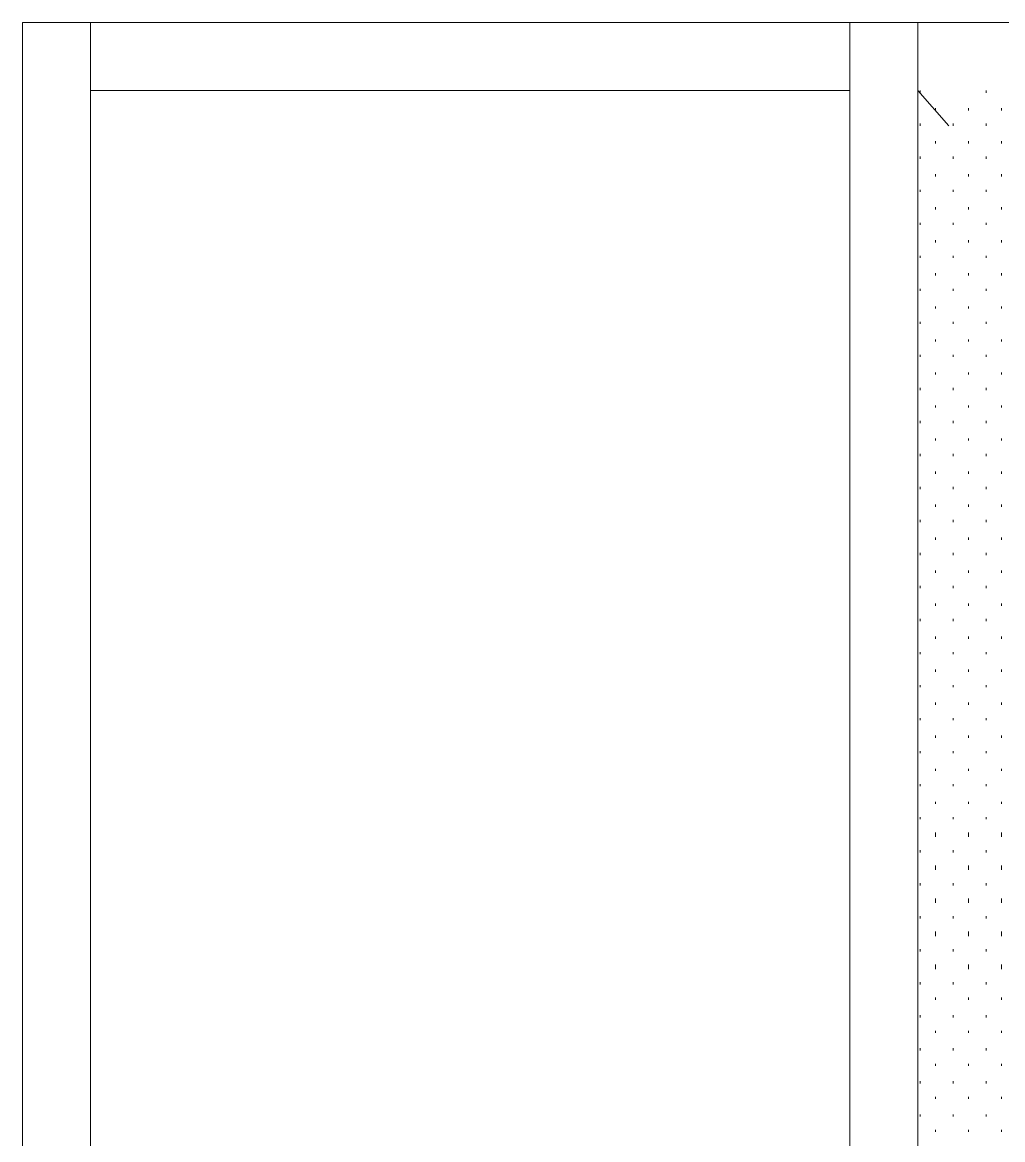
# Model space of a CAD drawing. Header units: inches. Extents: x -6061 to 13621, y -296 to 7483.
# Drawn here: x 12648.44 to 12684.12, y 154.07 to 194.72 of the extents above; entities that cross this region are included whole.
import ezdxf

# ---------------------------------------------------------------- set-up
doc = ezdxf.new("R2010")
doc.units = ezdxf.units.IN
doc.header["$MEASUREMENT"] = 0
doc.layers.get('0').update_dxf_attribs({"linetype": 'CONTINUOUS'})

msp = doc.modelspace()

# ---------------------------------------------------------------- linework, layer by layer
at = {"color": 7, "linetype": 'Continuous', "lineweight": 9, "true_color": 0x000007}
for p, q in [((12648.44262, 194.71818), (12650.92542, 194.71818)), ((12648.44262, 194.71818), (12648.44262, 110.70324)), ((12650.92542, 192.23537), (12650.92542, 194.71818)), ((12678.55664, 194.71818), (12650.92542, 194.71818)), ((12650.92542, 194.71818), (12650.92542, 110.70324)), ((12678.55664, 194.71818), (12678.55664, 192.23537)), ((12678.55664, 194.71818), (12681.03945, 194.71818)), ((12678.55664, 194.71818), (12678.55664, 110.70324)), ((12681.03945, 192.23537), (12681.03945, 194.71818)), ((12717.08017, 194.71818), (12681.03945, 194.71818)), ((12681.03945, 194.71818), (12681.03945, 110.70324)), ((12678.55664, 192.23537), (12650.92542, 192.23537)), ((12678.55664, 192.23537), (12650.92542, 192.23537)), ((12650.92542, 192.23537), (12650.92542, 113.18605)), ((12678.55664, 113.18605), (12678.55664, 192.23537)), ((12681.03945, 192.23537), (12682.16071, 190.95392)), ((12681.03945, 110.70324), (12681.03945, 192.23537))]:
    msp.add_line(p, q, dxfattribs=at)
at = {"color": 7, "linetype": 'Continuous', "lineweight": 18, "true_color": 0x000007}
for p, q in [((12648.44262, 110.70324), (12648.44262, 194.71818)), ((12648.44262, 194.71818), (12719.56298, 194.71818))]:
    msp.add_line(p, q, dxfattribs=at)
at = {"color": 7, "linetype": 'Continuous', "lineweight": 9, "true_color": 0xffffff}
for p, q in [((12681.11954, 192.15528), (12681.11954, 192.23537)), ((12683.52225, 192.15528), (12683.52225, 192.23537)), ((12681.68017, 191.51456), (12681.68017, 191.59465)), ((12682.88153, 191.51456), (12682.88153, 191.59465)), ((12684.08289, 191.51456), (12684.08289, 191.59465)), ((12681.11954, 190.95392), (12681.11954, 191.03401)), ((12682.3209, 190.95392), (12682.3209, 191.03401)), ((12683.52225, 190.95392), (12683.52225, 191.03401)), ((12681.68017, 190.3132), (12681.68017, 190.39329)), ((12682.88153, 190.3132), (12682.88153, 190.39329)), ((12684.08289, 190.3132), (12684.08289, 190.39329)), ((12681.11954, 189.75257), (12681.11954, 189.83266)), ((12682.3209, 189.75257), (12682.3209, 189.83266)), ((12683.52225, 189.75257), (12683.52225, 189.83266)), ((12681.68017, 189.11184), (12681.68017, 189.19193)), ((12682.88153, 189.11184), (12682.88153, 189.19193)), ((12684.08289, 189.11184), (12684.08289, 189.19193)), ((12681.11954, 188.55121), (12681.11954, 188.6313)), ((12682.3209, 188.55121), (12682.3209, 188.6313)), ((12683.52225, 188.55121), (12683.52225, 188.6313)), ((12681.68017, 187.91048), (12681.68017, 187.99058)), ((12682.88153, 187.91048), (12682.88153, 187.99058)), ((12684.08289, 187.91048), (12684.08289, 187.99058)), ((12681.11954, 187.34985), (12681.11954, 187.42994)), ((12682.3209, 187.34985), (12682.3209, 187.42994)), ((12683.52225, 187.34985), (12683.52225, 187.42994)), ((12681.68017, 186.70913), (12681.68017, 186.78922)), ((12682.88153, 186.70913), (12682.88153, 186.78922)), ((12684.08289, 186.70913), (12684.08289, 186.78922)), ((12681.11954, 186.14849), (12681.11954, 186.22858)), ((12682.3209, 186.14849), (12682.3209, 186.22858)), ((12683.52225, 186.14849), (12683.52225, 186.22858)), ((12681.68017, 185.50777), (12681.68017, 185.58786)), ((12682.88153, 185.50777), (12682.88153, 185.58786)), ((12684.08289, 185.50777), (12684.08289, 185.58786)), ((12681.11954, 184.94714), (12681.11954, 185.02723)), ((12682.3209, 184.94714), (12682.3209, 185.02723)), ((12683.52225, 184.94714), (12683.52225, 185.02723)), ((12681.68017, 184.30641), (12681.68017, 184.3865)), ((12682.88153, 184.30641), (12682.88153, 184.3865)), ((12684.08289, 184.30641), (12684.08289, 184.3865)), ((12681.11954, 183.74578), (12681.11954, 183.82587)), ((12682.3209, 183.74578), (12682.3209, 183.82587)), ((12683.52225, 183.74578), (12683.52225, 183.82587)), ((12681.68017, 183.10505), (12681.68017, 183.18515)), ((12682.88153, 183.10505), (12682.88153, 183.18515)), ((12684.08289, 183.10505), (12684.08289, 183.18515)), ((12681.11954, 182.54442), (12681.11954, 182.62451)), ((12682.3209, 182.54442), (12682.3209, 182.62451)), ((12683.52225, 182.54442), (12683.52225, 182.62451)), ((12681.68017, 181.9037), (12681.68017, 181.98379)), ((12682.88153, 181.9037), (12682.88153, 181.98379)), ((12684.08289, 181.9037), (12684.08289, 181.98379)), ((12681.11954, 181.34306), (12681.11954, 181.42315)), ((12682.3209, 181.34306), (12682.3209, 181.42315)), ((12683.52225, 181.34306), (12683.52225, 181.42315)), ((12681.68017, 180.70234), (12681.68017, 180.78243)), ((12682.88153, 180.70234), (12682.88153, 180.78243)), ((12684.08289, 180.70234), (12684.08289, 180.78243)), ((12681.11954, 180.14171), (12681.11954, 180.2218)), ((12682.3209, 180.14171), (12682.3209, 180.2218)), ((12683.52225, 180.14171), (12683.52225, 180.2218)), ((12681.68017, 179.50098), (12681.68017, 179.58107)), ((12682.88153, 179.50098), (12682.88153, 179.58107)), ((12684.08289, 179.50098), (12684.08289, 179.58107)), ((12681.11954, 178.94035), (12681.11954, 179.02044)), ((12682.3209, 178.94035), (12682.3209, 179.02044)), ((12683.52225, 178.94035), (12683.52225, 179.02044)), ((12681.68017, 178.29962), (12681.68017, 178.37972)), ((12682.88153, 178.29962), (12682.88153, 178.37972)), ((12684.08289, 178.29962), (12684.08289, 178.37972)), ((12681.11954, 177.73899), (12681.11954, 177.81908)), ((12682.3209, 177.73899), (12682.3209, 177.81908)), ((12683.52225, 177.73899), (12683.52225, 177.81908)), ((12681.68017, 177.09827), (12681.68017, 177.17836)), ((12682.88153, 177.09827), (12682.88153, 177.17836)), ((12684.08289, 177.09827), (12684.08289, 177.17836)), ((12681.11954, 176.53763), (12681.11954, 176.61772)), ((12682.3209, 176.53763), (12682.3209, 176.61772)), ((12683.52225, 176.53763), (12683.52225, 176.61772)), ((12681.68017, 175.89691), (12681.68017, 175.977)), ((12682.88153, 175.89691), (12682.88153, 175.977)), ((12684.08289, 175.89691), (12684.08289, 175.977)), ((12681.11954, 175.33628), (12681.11954, 175.41637)), ((12682.3209, 175.33628), (12682.3209, 175.41637)), ((12683.52225, 175.33628), (12683.52225, 175.41637)), ((12681.68017, 174.69555), (12681.68017, 174.77564)), ((12682.88153, 174.69555), (12682.88153, 174.77564)), ((12684.08289, 174.69555), (12684.08289, 174.77564)), ((12681.11954, 174.13492), (12681.11954, 174.21501)), ((12682.3209, 174.13492), (12682.3209, 174.21501)), ((12683.52225, 174.13492), (12683.52225, 174.21501)), ((12681.68017, 173.4942), (12681.68017, 173.57429)), ((12682.88153, 173.4942), (12682.88153, 173.57429)), ((12684.08289, 173.4942), (12684.08289, 173.57429)), ((12681.11954, 172.93356), (12681.11954, 173.01365)), ((12682.3209, 172.93356), (12682.3209, 173.01365)), ((12683.52225, 172.93356), (12683.52225, 173.01365)), ((12681.68017, 172.29284), (12681.68017, 172.37293)), ((12682.88153, 172.29284), (12682.88153, 172.37293)), ((12684.08289, 172.29284), (12684.08289, 172.37293)), ((12681.11954, 171.7322), (12681.11954, 171.81229)), ((12682.3209, 171.7322), (12682.3209, 171.81229)), ((12683.52225, 171.7322), (12683.52225, 171.81229)), ((12681.68017, 171.09148), (12681.68017, 171.17157)), ((12682.88153, 171.09148), (12682.88153, 171.17157)), ((12684.08289, 171.09148), (12684.08289, 171.17157)), ((12681.11954, 170.53085), (12681.11954, 170.61094)), ((12682.3209, 170.53085), (12682.3209, 170.61094)), ((12683.52225, 170.53085), (12683.52225, 170.61094)), ((12681.68017, 169.89012), (12681.68017, 169.97021)), ((12682.88153, 169.89012), (12682.88153, 169.97021)), ((12684.08289, 169.89012), (12684.08289, 169.97021)), ((12681.11954, 169.32949), (12681.11954, 169.40958)), ((12682.3209, 169.32949), (12682.3209, 169.40958)), ((12683.52225, 169.32949), (12683.52225, 169.40958)), ((12681.68017, 168.68877), (12681.68017, 168.76886)), ((12682.88153, 168.68877), (12682.88153, 168.76886)), ((12684.08289, 168.68877), (12684.08289, 168.76886)), ((12681.11954, 168.12813), (12681.11954, 168.20822)), ((12682.3209, 168.12813), (12682.3209, 168.20822)), ((12683.52225, 168.12813), (12683.52225, 168.20822)), ((12681.68017, 167.48741), (12681.68017, 167.5675)), ((12682.88153, 167.48741), (12682.88153, 167.5675)), ((12684.08289, 167.48741), (12684.08289, 167.5675)), ((12681.11954, 166.92677), (12681.11954, 167.00686)), ((12682.3209, 166.92677), (12682.3209, 167.00686)), ((12683.52225, 166.92677), (12683.52225, 167.00686)), ((12681.68017, 166.28605), (12681.68017, 166.36614)), ((12682.88153, 166.28605), (12682.88153, 166.36614)), ((12684.08289, 166.28605), (12684.08289, 166.36614)), ((12681.11954, 165.72542), (12681.11954, 165.80551)), ((12682.3209, 165.72542), (12682.3209, 165.80551)), ((12683.52225, 165.72542), (12683.52225, 165.80551)), ((12681.68017, 165.08469), (12681.68017, 165.24487)), ((12682.88153, 165.08469), (12682.88153, 165.24487)), ((12684.08289, 165.08469), (12684.08289, 165.24487)), ((12681.11954, 164.52406), (12681.11954, 164.60415)), ((12682.3209, 164.52406), (12682.3209, 164.60415)), ((12683.52225, 164.52406), (12683.52225, 164.60415)), ((12681.68017, 163.88334), (12681.68017, 164.04352)), ((12682.88153, 163.88334), (12682.88153, 164.04352)), ((12684.08289, 163.88334), (12684.08289, 164.04352)), ((12681.11954, 163.3227), (12681.11954, 163.40279)), ((12682.3209, 163.3227), (12682.3209, 163.40279)), ((12683.52225, 163.3227), (12683.52225, 163.40279)), ((12681.68017, 162.68198), (12681.68017, 162.84216)), ((12682.88153, 162.68198), (12682.88153, 162.84216)), ((12684.08289, 162.68198), (12684.08289, 162.84216)), ((12681.11954, 162.12134), (12681.11954, 162.20143)), ((12682.3209, 162.12134), (12682.3209, 162.20143)), ((12683.52225, 162.12134), (12683.52225, 162.20143)), ((12681.68017, 161.48062), (12681.68017, 161.6408)), ((12682.88153, 161.48062), (12682.88153, 161.6408)), ((12684.08289, 161.48062), (12684.08289, 161.6408)), ((12681.11954, 160.91999), (12681.11954, 161.00008)), ((12682.3209, 160.91999), (12682.3209, 161.00008)), ((12683.52225, 160.91999), (12683.52225, 161.00008)), ((12681.68017, 160.27926), (12681.68017, 160.43944)), ((12682.88153, 160.27926), (12682.88153, 160.43944)), ((12684.08289, 160.27926), (12684.08289, 160.43944)), ((12681.11954, 159.71863), (12681.11954, 159.79872)), ((12682.3209, 159.71863), (12682.3209, 159.79872)), ((12683.52225, 159.71863), (12683.52225, 159.79872)), ((12681.68017, 159.158), (12681.68017, 159.23809)), ((12682.88153, 159.158), (12682.88153, 159.23809)), ((12684.08289, 159.158), (12684.08289, 159.23809)), ((12681.11954, 158.51727), (12681.11954, 158.59736)), ((12682.3209, 158.51727), (12682.3209, 158.59736)), ((12683.52225, 158.51727), (12683.52225, 158.59736)), ((12681.68017, 157.95664), (12681.68017, 158.03673)), ((12682.88153, 157.95664), (12682.88153, 158.03673)), ((12684.08289, 157.95664), (12684.08289, 158.03673)), ((12681.11954, 157.31591), (12681.11954, 157.39601)), ((12682.3209, 157.31591), (12682.3209, 157.39601)), ((12683.52225, 157.31591), (12683.52225, 157.39601)), ((12681.68017, 156.75528), (12681.68017, 156.83537)), ((12682.88153, 156.75528), (12682.88153, 156.83537)), ((12684.08289, 156.75528), (12684.08289, 156.83537)), ((12681.11954, 156.11456), (12681.11954, 156.19465)), ((12682.3209, 156.11456), (12682.3209, 156.19465)), ((12683.52225, 156.11456), (12683.52225, 156.19465)), ((12681.68017, 155.55392), (12681.68017, 155.63401)), ((12682.88153, 155.55392), (12682.88153, 155.63401)), ((12684.08289, 155.55392), (12684.08289, 155.63401)), ((12681.11954, 154.9132), (12681.11954, 154.99329)), ((12682.3209, 154.9132), (12682.3209, 154.99329)), ((12683.52225, 154.9132), (12683.52225, 154.99329)), ((12681.68017, 154.35257), (12681.68017, 154.43266)), ((12682.88153, 154.35257), (12682.88153, 154.43266)), ((12684.08289, 154.35257), (12684.08289, 154.43266))]:
    msp.add_line(p, q, dxfattribs=at)

doc.saveas('drawing.dxf')
